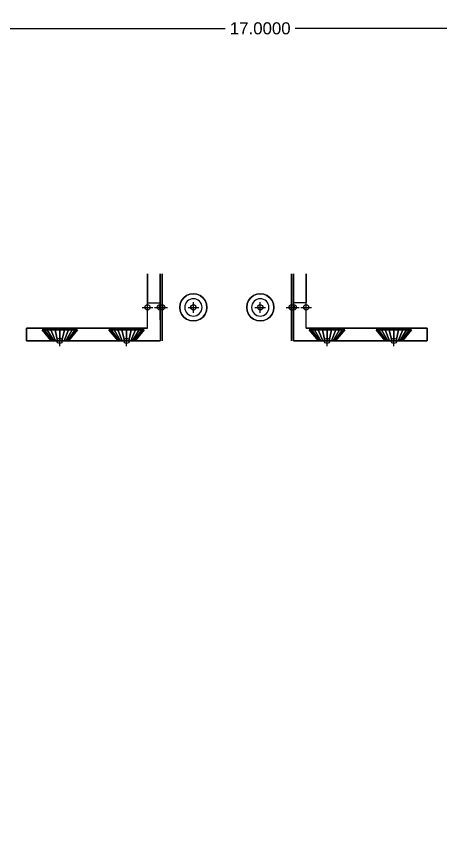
# Model space of a CAD drawing. Header units: inches. Extents: x 5.9 to 46.6, y -14.1 to 10.4.
# Drawn here: x 12.21 to 18.56, y -1.81 to 10.41 of the extents above; entities that cross this region are included whole.
import ezdxf

# ---------------------------------------------------------------- set-up
doc = ezdxf.new("R2010")
doc.units = ezdxf.units.IN
doc.header["$MEASUREMENT"] = 0
doc.header["$PDMODE"] = 34
doc.header["$PDSIZE"] = 0.08
doc.styles.get("Standard").update_dxf_attribs({"font": 'ARIAL.TTF'})
doc.dimstyles.get("Standard").update_dxf_attribs({"dimtxt": 0.18, "dimasz": 0.18, "dimexe": 0.18, "dimexo": 0.0625, "dimgap": 0.09, "dimtad": 0, "dimtih": 1, "dimtoh": 1, "dimdec": 4, "dimzin": 0, "dimdsep": 46, "dimtxsty": 'Standard', "dimcen": 0.09, "dimadec": 0, "dimazin": 0, "dimtfac": 1, "dimtdec": 4, "dimtofl": 0, "dimtmove": 0, "dimatfit": 3, "dimfxl": 1, "dimtolj": 1, "dimtzin": 0, "dimarcsym": 0})

# ---------------------------------------------------------------- blocks, each defined once
blk = doc.blocks.new('AQME_4171_20120316150012- 0')
at = {"extrusion": (0, -1, 0)}
for p, q in [((-0.5, 1.469), (-0.5, 1.469, 0.5)), ((0.5, 1.469), (-0.5, 1.469)), ((0.5, 1.469, 0.5), (0.5, 1.469))]:
    blk.add_line(p, q, dxfattribs=at)
at = {"color": 1, "extrusion": (0, -1, 0)}
blk.add_circle((0, 0.5, -1.469), 0.125, dxfattribs=at)
at = {"color": 1, "extrusion": (0, 0, -1)}
for centre in [(0, 1, -0.725), (0, 0, -0.725)]:
    blk.add_circle(centre, 0.129, dxfattribs=at)
at = {"extrusion": (0, -1, 0)}
blk.add_arc((0, 0.5, -1.469), 0.5, 0, 180.0233, dxfattribs=at)
at = {"color": 2, "extrusion": (0, -1, 0)}
for p in [(0, 1.469, 0.5), (0, -0.469, 0.5)]:
    blk.add_point(p, dxfattribs=at)
at = {"color": 3}
for p in [(0, 1), (0, 0)]:
    blk.add_point(p, dxfattribs=at)
at = {"invisible_edges": 10}
for points in [[(-0.5, 1.469, 0.5), (-0.483, 1.469, 0.629), (-0.417, 1.469), (-0.5, 1.469)], [(-0.483, 1.469, 0.629), (-0.433, 1.469, 0.75), (-0.333, 1.469), (-0.417, 1.469)], [(-0.433, 1.469, 0.75), (-0.354, 1.469, 0.854), (-0.25, 1.469), (-0.333, 1.469)], [(-0.354, 1.469, 0.854), (-0.25, 1.469, 0.933), (-0.167, 1.469), (-0.25, 1.469)], [(-0.25, 1.469, 0.933), (-0.129, 1.469, 0.983), (-0.083, 1.469), (-0.167, 1.469)], [(-0.129, 1.469, 0.983), (0, 1.469, 1), (0, 1.469), (-0.083, 1.469)], [(0, 1.469, 1), (0.129, 1.469, 0.983), (0.083, 1.469), (0, 1.469)], [(0.129, 1.469, 0.983), (0.25, 1.469, 0.933), (0.167, 1.469), (0.083, 1.469)], [(0.25, 1.469, 0.933), (0.354, 1.469, 0.854), (0.25, 1.469), (0.167, 1.469)], [(0.354, 1.469, 0.854), (0.433, 1.469, 0.75), (0.333, 1.469), (0.25, 1.469)], [(0.433, 1.469, 0.75), (0.483, 1.469, 0.629), (0.417, 1.469), (0.333, 1.469)], [(0.483, 1.469, 0.629), (0.5, 1.469, 0.5), (0.5, 1.469), (0.417, 1.469)], [(-0.5, -0.469, 0.5), (-0.483, -0.469, 0.629), (-0.417, -0.469), (-0.5, -0.469)], [(-0.483, -0.469, 0.629), (-0.433, -0.469, 0.75), (-0.333, -0.469), (-0.417, -0.469)], [(-0.433, -0.469, 0.75), (-0.354, -0.469, 0.854), (-0.25, -0.469), (-0.333, -0.469)], [(-0.354, -0.469, 0.854), (-0.25, -0.469, 0.933), (-0.167, -0.469), (-0.25, -0.469)], [(-0.25, -0.469, 0.933), (-0.129, -0.469, 0.983), (-0.083, -0.469), (-0.167, -0.469)], [(-0.129, -0.469, 0.983), (0, -0.469, 1), (0, -0.469), (-0.083, -0.469)], [(0, -0.469, 1), (0.129, -0.469, 0.983), (0.083, -0.469), (0, -0.469)], [(0.129, -0.469, 0.983), (0.25, -0.469, 0.933), (0.167, -0.469), (0.083, -0.469)], [(0.25, -0.469, 0.933), (0.354, -0.469, 0.854), (0.25, -0.469), (0.167, -0.469)], [(0.354, -0.469, 0.854), (0.433, -0.469, 0.75), (0.333, -0.469), (0.25, -0.469)], [(0.433, -0.469, 0.75), (0.483, -0.469, 0.629), (0.417, -0.469), (0.333, -0.469)], [(0.483, -0.469, 0.629), (0.5, -0.469, 0.5), (0.5, -0.469), (0.417, -0.469)]]:
    blk.add_3dface(points, dxfattribs=at)
at = {"color": 1}
for points in [[(-0.196, 1.053, 0.725), (-0.176, 1.101, 0.725), (-0.176, 1.102, 0.968), (-0.196, 1.053, 0.96)], [(-0.176, 1.101, 0.725), (-0.144, 1.144, 0.725), (-0.144, 1.143, 0.979), (-0.176, 1.102, 0.968)], [(-0.144, 1.144, 0.725), (-0.101, 1.176, 0.725), (-0.102, 1.176, 0.989), (-0.144, 1.143, 0.979)], [(-0.101, 1.176, 0.725), (-0.053, 1.196, 0.725), (-0.053, 1.196, 0.997), (-0.102, 1.176, 0.989)], [(-0.053, 1.196, 0.725), (0, 1.203, 0.725), (0, 1.203, 1), (-0.053, 1.196, 0.997)], [(0.053, 1.196, 0.725), (0, 1.203, 0.725), (0, 1.203, 1), (0.053, 1.196, 0.997)], [(0.101, 1.176, 0.725), (0.053, 1.196, 0.725), (0.053, 1.196, 0.997), (0.102, 1.176, 0.989)], [(0.144, 1.144, 0.725), (0.101, 1.176, 0.725), (0.102, 1.176, 0.989), (0.144, 1.143, 0.979)], [(0.176, 1.101, 0.725), (0.144, 1.144, 0.725), (0.144, 1.143, 0.979), (0.176, 1.102, 0.968)], [(0.196, 1.053, 0.725), (0.176, 1.101, 0.725), (0.176, 1.102, 0.968), (0.196, 1.053, 0.96)], [(-0.203, 1, 0.725), (-0.196, 1.053, 0.725), (-0.196, 1.053, 0.96), (-0.203, 1, 0.957)], [(-0.196, 0.947, 0.725), (-0.203, 1, 0.725), (-0.203, 1, 0.957), (-0.196, 0.947, 0.96)], [(0.203, 1, 0.725), (0.196, 1.053, 0.725), (0.196, 1.053, 0.96), (0.203, 1, 0.957)], [(0.196, 0.947, 0.725), (0.203, 1, 0.725), (0.203, 1, 0.957), (0.196, 0.947, 0.96)], [(-0.176, 0.898, 0.725), (-0.196, 0.947, 0.725), (-0.196, 0.947, 0.96), (-0.176, 0.898, 0.968)], [(-0.144, 0.856, 0.725), (-0.176, 0.898, 0.725), (-0.176, 0.898, 0.968), (-0.144, 0.857, 0.979)], [(-0.101, 0.824, 0.725), (-0.144, 0.856, 0.725), (-0.144, 0.857, 0.979), (-0.102, 0.824, 0.989)], [(0.101, 0.824, 0.725), (0.144, 0.856, 0.725), (0.144, 0.857, 0.979), (0.102, 0.824, 0.989)], [(0.144, 0.856, 0.725), (0.176, 0.898, 0.725), (0.176, 0.898, 0.968), (0.144, 0.857, 0.979)], [(0.176, 0.898, 0.725), (0.196, 0.947, 0.725), (0.196, 0.947, 0.96), (0.176, 0.898, 0.968)], [(-0.053, 0.804, 0.725), (-0.101, 0.824, 0.725), (-0.102, 0.824, 0.989), (-0.053, 0.804, 0.997)], [(0, 0.797, 0.725), (-0.053, 0.804, 0.725), (-0.053, 0.804, 0.997), (0, 0.797, 1)], [(0, 0.797, 0.725), (0.053, 0.804, 0.725), (0.053, 0.804, 0.997), (0, 0.797, 1)], [(0.053, 0.804, 0.725), (0.101, 0.824, 0.725), (0.102, 0.824, 0.989), (0.053, 0.804, 0.997)], [(-0.144, 0.144, 0.725), (-0.176, 0.101, 0.725), (-0.176, 0.102, 0.968), (-0.144, 0.143, 0.979)], [(-0.101, 0.176, 0.725), (-0.144, 0.144, 0.725), (-0.144, 0.143, 0.979), (-0.102, 0.176, 0.989)], [(-0.053, 0.196, 0.725), (-0.101, 0.176, 0.725), (-0.102, 0.176, 0.989), (-0.053, 0.196, 0.997)], [(0, 0.203, 0.725), (-0.053, 0.196, 0.725), (-0.053, 0.196, 0.997), (0, 0.203, 1)], [(0, 0.203, 0.725), (0.053, 0.196, 0.725), (0.053, 0.196, 0.997), (0, 0.203, 1)], [(0.053, 0.196, 0.725), (0.101, 0.176, 0.725), (0.102, 0.176, 0.989), (0.053, 0.196, 0.997)], [(0.101, 0.176, 0.725), (0.144, 0.144, 0.725), (0.144, 0.143, 0.979), (0.102, 0.176, 0.989)], [(0.144, 0.144, 0.725), (0.176, 0.101, 0.725), (0.176, 0.102, 0.968), (0.144, 0.143, 0.979)], [(-0.196, 0.053, 0.725), (-0.203, 0, 0.725), (-0.203, 0, 0.957), (-0.196, 0.053, 0.96)], [(-0.203, 0, 0.725), (-0.196, -0.053, 0.725), (-0.196, -0.053, 0.96), (-0.203, 0, 0.957)], [(-0.176, 0.101, 0.725), (-0.196, 0.053, 0.725), (-0.196, 0.053, 0.96), (-0.176, 0.102, 0.968)], [(0.176, 0.101, 0.725), (0.196, 0.053, 0.725), (0.196, 0.053, 0.96), (0.176, 0.102, 0.968)], [(0.196, 0.053, 0.725), (0.203, 0, 0.725), (0.203, 0, 0.957), (0.196, 0.053, 0.96)], [(0.203, 0, 0.725), (0.196, -0.053, 0.725), (0.196, -0.053, 0.96), (0.203, 0, 0.957)], [(-0.196, -0.053, 0.725), (-0.176, -0.102, 0.725), (-0.176, -0.102, 0.968), (-0.196, -0.053, 0.96)], [(-0.176, -0.102, 0.725), (-0.144, -0.144, 0.725), (-0.144, -0.143, 0.979), (-0.176, -0.102, 0.968)], [(0.176, -0.102, 0.725), (0.144, -0.144, 0.725), (0.144, -0.143, 0.979), (0.176, -0.102, 0.968)], [(0.196, -0.053, 0.725), (0.176, -0.102, 0.725), (0.176, -0.102, 0.968), (0.196, -0.053, 0.96)], [(-0.144, -0.144, 0.725), (-0.101, -0.176, 0.725), (-0.102, -0.176, 0.989), (-0.144, -0.143, 0.979)], [(-0.101, -0.176, 0.725), (-0.053, -0.196, 0.725), (-0.053, -0.196, 0.997), (-0.102, -0.176, 0.989)], [(-0.053, -0.196, 0.725), (0, -0.203, 0.725), (0, -0.203, 1), (-0.053, -0.196, 0.997)], [(0.053, -0.196, 0.725), (0, -0.203, 0.725), (0, -0.203, 1), (0.053, -0.196, 0.997)], [(0.101, -0.176, 0.725), (0.053, -0.196, 0.725), (0.053, -0.196, 0.997), (0.102, -0.176, 0.989)], [(0.144, -0.144, 0.725), (0.101, -0.176, 0.725), (0.102, -0.176, 0.989), (0.144, -0.143, 0.979)]]:
    blk.add_3dface(points, dxfattribs=at)
blk = doc.blocks.new('AQME_4171_20120316150012- 1')
at = {"extrusion": (0, 0, -1)}
for p, q in [((0.312, 3.5, 1), (0.312, 1.687, 1)), ((0.5, 3.5, 1), (0.312, 3.5, 1)), ((0.5, 1.5, 1), (0.5, 3.5, 1))]:
    blk.add_line(p, q, dxfattribs=at)
for p, q in [((0.5, -0.5), (0.5, -2.5)), ((0.312, -2.5), (0.312, -0.687)), ((0.5, -2.5), (0.312, -2.5))]:
    blk.add_line(p, q)
at = {"color": 1, "extrusion": (-1, 0, 0)}
for centre, radius in [((-3, 0.5, -0.312), 0.2655), ((-3, 0.5, -0.5), 0.1285), ((-2, 0.5, -0.312), 0.2655), ((-2, 0.5, -0.5), 0.1285), ((1, 0.5, -0.312), 0.2655), ((1, 0.5, -0.5), 0.1285), ((2, 0.5, -0.312), 0.2655), ((2, 0.5, -0.5), 0.1285)]:
    blk.add_circle(centre, radius, dxfattribs=at)
at = {"extrusion": (0, -1, 0)}
for centre in [(0, 0.5, -1.5), (0, 0.5, 0.469)]:
    blk.add_circle(centre, 0.5, dxfattribs=at)
at = {"color": 2, "extrusion": (0, 1, 0)}
blk.add_circle((0, 0.5, 1.5), 0.1875, dxfattribs=at)
at = {"color": 1, "extrusion": (0, 1, 0)}
blk.add_circle((0, 0.5, 1.5), 0.1563, dxfattribs=at)
at = {"color": 2, "extrusion": (0, -1, 0)}
blk.add_circle((0, 0.5, 0.5), 0.1875, dxfattribs=at)
at = {"color": 1, "extrusion": (0, -1, 0)}
blk.add_circle((0, 0.5, 0.5), 0.1563, dxfattribs=at)
at = {"extrusion": (0, 1, 0)}
blk.add_arc((-0.005, 0.5, 1.5), 0.505, 278.07848, 81.94441, dxfattribs=at)
at = {"extrusion": (0, -1, 0)}
blk.add_arc((0.005, 0.5, 0.5), 0.505, 98.07848, 261.94441, dxfattribs=at)
at = {"color": 3, "extrusion": (-1, 0, 0)}
for p in [(0.5, 3, 0.5), (0.5, 2, 0.5), (0.5, -1, 0.5), (0.5, -2, 0.5)]:
    blk.add_point(p, dxfattribs=at)
at = {"color": 2, "extrusion": (0, 1, 0)}
blk.add_point((0, 1.687, 0.5), dxfattribs=at)
at = {"color": 3, "extrusion": (0, 1, 0)}
blk.add_point((0, 1.5, 0.5), dxfattribs=at)
at = {"color": 3, "extrusion": (0, -1, 0)}
blk.add_point((0, -0.5, 0.5), dxfattribs=at)
at = {"color": 2, "extrusion": (0, -1, 0)}
blk.add_point((0, -0.687, 0.5), dxfattribs=at)
for points, invisible_edges in [([(0.5, 1.5), (0.312, 1.687), (0.312, 3.5), (0.5, 3.5)], 1), ([(0.5, 1.5, 1), (0.312, 1.687, 1), (0.312, 3.5, 1), (0.5, 3.5, 1)], 1), ([(0.312, 1.687, 0.5), (0.312, 1.687, 0.583), (-0.486, 1.687, 0.619), (-0.5, 1.687, 0.5)], 10), ([(0.312, 1.687, 0.417), (0.312, 1.687, 0.5), (-0.5, 1.687, 0.5), (-0.486, 1.687, 0.381)], 10), ([(0.312, 1.687, 0.583), (0.312, 1.687, 0.667), (-0.444, 1.687, 0.732), (-0.486, 1.687, 0.619)], 10), ([(0.312, 1.687, 0.333), (0.312, 1.687, 0.417), (-0.486, 1.687, 0.381), (-0.444, 1.687, 0.268)], 10), ([(0.312, 1.687, 0.25), (0.312, 1.687, 0.333), (-0.444, 1.687, 0.268), (-0.376, 1.687, 0.169)], 10), ([(0.312, 1.687, 0.667), (0.312, 1.687, 0.75), (-0.376, 1.687, 0.831), (-0.444, 1.687, 0.732)], 10), ([(0.312, 1.687, 0.167), (0.312, 1.687, 0.25), (-0.376, 1.687, 0.169), (-0.287, 1.687, 0.088)], 10), ([(0.312, 1.687, 0.75), (0.312, 1.687, 0.833), (-0.287, 1.687, 0.912), (-0.376, 1.687, 0.831)], 10), ([(0.312, 1.687, 0.083), (0.312, 1.687, 0.167), (-0.287, 1.687, 0.088), (-0.182, 1.687, 0.031)], 10), ([(0.312, 1.687, 0.833), (0.312, 1.687, 0.917), (-0.182, 1.687, 0.969), (-0.287, 1.687, 0.912)], 10), ([(0.312, 1.687), (0.312, 1.687, 0.083), (-0.182, 1.687, 0.031), (-0.066, 1.687)], 10), ([(0.312, 1.687, 0.917), (0.312, 1.687, 1), (-0.066, 1.687, 1), (-0.182, 1.687, 0.969)], 10), ([(-0.066, 1.687), (-0.066, 1.5), (0.5, 1.5), (0.312, 1.687)], 4), ([(-0.066, 1.687, 1), (-0.066, 1.5, 1), (0.5, 1.5, 1), (0.312, 1.687, 1)], 4), ([(0.5, 1.5, 0.5), (0.5, 1.5, 0.583), (-0.486, 1.5, 0.619), (-0.5, 1.5, 0.5)], 10), ([(0.5, 1.5, 0.417), (0.5, 1.5, 0.5), (-0.5, 1.5, 0.5), (-0.486, 1.5, 0.381)], 10), ([(0.5, 1.5, 0.583), (0.5, 1.5, 0.667), (-0.444, 1.5, 0.732), (-0.486, 1.5, 0.619)], 10), ([(0.5, 1.5, 0.333), (0.5, 1.5, 0.417), (-0.486, 1.5, 0.381), (-0.444, 1.5, 0.268)], 10), ([(0.5, 1.5, 0.25), (0.5, 1.5, 0.333), (-0.444, 1.5, 0.268), (-0.376, 1.5, 0.169)], 10), ([(0.5, 1.5, 0.667), (0.5, 1.5, 0.75), (-0.376, 1.5, 0.831), (-0.444, 1.5, 0.732)], 10), ([(0.5, 1.5, 0.167), (0.5, 1.5, 0.25), (-0.376, 1.5, 0.169), (-0.287, 1.5, 0.088)], 10), ([(0.5, 1.5, 0.75), (0.5, 1.5, 0.833), (-0.287, 1.5, 0.912), (-0.376, 1.5, 0.831)], 10), ([(0.5, 1.5, 0.083), (0.5, 1.5, 0.167), (-0.287, 1.5, 0.088), (-0.182, 1.5, 0.031)], 10), ([(0.5, 1.5, 0.833), (0.5, 1.5, 0.917), (-0.182, 1.5, 0.969), (-0.287, 1.5, 0.912)], 10), ([(0.5, 1.5), (0.5, 1.5, 0.083), (-0.182, 1.5, 0.031), (-0.066, 1.5)], 10), ([(0.5, 1.5, 0.917), (0.5, 1.5, 1), (-0.066, 1.5, 1), (-0.182, 1.5, 0.969)], 10), ([(0.5, -0.5, 0.5), (0.5, -0.5, 0.417), (-0.486, -0.5, 0.381), (-0.5, -0.5, 0.5)], 10), ([(0.5, -0.5, 0.583), (0.5, -0.5, 0.5), (-0.5, -0.5, 0.5), (-0.486, -0.5, 0.619)], 10), ([(0.5, -0.5, 0.667), (0.5, -0.5, 0.583), (-0.486, -0.5, 0.619), (-0.444, -0.5, 0.732)], 10), ([(0.5, -0.5, 0.417), (0.5, -0.5, 0.333), (-0.444, -0.5, 0.268), (-0.486, -0.5, 0.381)], 10), ([(0.5, -0.5, 0.75), (0.5, -0.5, 0.667), (-0.444, -0.5, 0.732), (-0.376, -0.5, 0.831)], 10), ([(0.5, -0.5, 0.333), (0.5, -0.5, 0.25), (-0.376, -0.5, 0.169), (-0.444, -0.5, 0.268)], 10), ([(0.5, -0.5, 0.833), (0.5, -0.5, 0.75), (-0.376, -0.5, 0.831), (-0.287, -0.5, 0.912)], 10), ([(0.5, -0.5, 0.25), (0.5, -0.5, 0.167), (-0.287, -0.5, 0.088), (-0.376, -0.5, 0.169)], 10), ([(0.5, -0.5, 0.917), (0.5, -0.5, 0.833), (-0.287, -0.5, 0.912), (-0.182, -0.5, 0.969)], 10), ([(0.5, -0.5, 0.167), (0.5, -0.5, 0.083), (-0.182, -0.5, 0.031), (-0.287, -0.5, 0.088)], 10), ([(0.5, -0.5, 1), (0.5, -0.5, 0.917), (-0.182, -0.5, 0.969), (-0.066, -0.5, 1)], 10), ([(0.5, -0.5, 0.083), (0.5, -0.5), (-0.066, -0.5), (-0.182, -0.5, 0.031)], 10), ([(-0.066, -0.687, 1), (-0.066, -0.5, 1), (0.5, -0.5, 1), (0.312, -0.687, 1)], 4), ([(-0.066, -0.687), (-0.066, -0.5), (0.5, -0.5), (0.312, -0.687)], 4), ([(0.5, -0.5, 1), (0.312, -0.687, 1), (0.312, -2.5, 1), (0.5, -2.5, 1)], 1), ([(0.5, -0.5), (0.312, -0.687), (0.312, -2.5), (0.5, -2.5)], 1), ([(0.312, -0.687, 0.5), (0.312, -0.687, 0.417), (-0.486, -0.687, 0.381), (-0.5, -0.687, 0.5)], 10), ([(0.312, -0.687, 0.583), (0.312, -0.687, 0.5), (-0.5, -0.687, 0.5), (-0.486, -0.687, 0.619)], 10), ([(0.312, -0.687, 0.667), (0.312, -0.687, 0.583), (-0.486, -0.687, 0.619), (-0.444, -0.687, 0.732)], 10), ([(0.312, -0.687, 0.417), (0.312, -0.687, 0.333), (-0.444, -0.687, 0.268), (-0.486, -0.687, 0.381)], 10), ([(0.312, -0.687, 0.75), (0.312, -0.687, 0.667), (-0.444, -0.687, 0.732), (-0.376, -0.687, 0.831)], 10), ([(0.312, -0.687, 0.333), (0.312, -0.687, 0.25), (-0.376, -0.687, 0.169), (-0.444, -0.687, 0.268)], 10), ([(0.312, -0.687, 0.833), (0.312, -0.687, 0.75), (-0.376, -0.687, 0.831), (-0.287, -0.687, 0.912)], 10), ([(0.312, -0.687, 0.25), (0.312, -0.687, 0.167), (-0.287, -0.687, 0.088), (-0.376, -0.687, 0.169)], 10), ([(0.312, -0.687, 0.917), (0.312, -0.687, 0.833), (-0.287, -0.687, 0.912), (-0.182, -0.687, 0.969)], 10), ([(0.312, -0.687, 0.167), (0.312, -0.687, 0.083), (-0.182, -0.687, 0.031), (-0.287, -0.687, 0.088)], 10), ([(0.312, -0.687, 1), (0.312, -0.687, 0.917), (-0.182, -0.687, 0.969), (-0.066, -0.687, 1)], 10), ([(0.312, -0.687, 0.083), (0.312, -0.687), (-0.066, -0.687), (-0.182, -0.687, 0.031)], 10)]:
    blk.add_3dface(points, dxfattribs=dict(invisible_edges=invisible_edges))
at = {"color": 1}
for points in [[(0.337, 3.2565, 0.5687), (0.337, 3.2655, 0.5), (0.498, 3.1285, 0.5), (0.498, 3.1241, 0.5333)], [(0.337, 3.2655, 0.5), (0.337, 3.2565, 0.4313), (0.498, 3.1241, 0.4667), (0.498, 3.1285, 0.5)], [(0.337, 3.2299, 0.6328), (0.337, 3.2565, 0.5687), (0.498, 3.1241, 0.5333), (0.498, 3.1113, 0.5643)], [(0.337, 3.2565, 0.4313), (0.337, 3.2299, 0.3673), (0.498, 3.1113, 0.4358), (0.498, 3.1241, 0.4667)], [(0.337, 3.1877, 0.6877), (0.337, 3.2299, 0.6328), (0.498, 3.1113, 0.5643), (0.498, 3.0909, 0.5909)], [(0.337, 3.2299, 0.3673), (0.337, 3.1877, 0.3123), (0.498, 3.0909, 0.4091), (0.498, 3.1113, 0.4358)], [(0.337, 3.1327, 0.7299), (0.337, 3.1877, 0.6877), (0.498, 3.0909, 0.5909), (0.498, 3.0642, 0.6113)], [(0.337, 3.1877, 0.3123), (0.337, 3.1327, 0.2701), (0.498, 3.0642, 0.3887), (0.498, 3.0909, 0.4091)], [(0.337, 3.0687, 0.7565), (0.337, 3.1327, 0.7299), (0.498, 3.0642, 0.6113), (0.498, 3.0333, 0.6241)], [(0.337, 3.1327, 0.2701), (0.337, 3.0687, 0.2436), (0.498, 3.0333, 0.3759), (0.498, 3.0642, 0.3887)], [(0.337, 3, 0.7655), (0.337, 3.0687, 0.7565), (0.498, 3.0333, 0.6241), (0.498, 3, 0.6285)], [(0.337, 3.0687, 0.2436), (0.337, 3, 0.2345), (0.498, 3, 0.3715), (0.498, 3.0333, 0.3759)], [(0.337, 3, 0.2345), (0.337, 2.9313, 0.2436), (0.498, 2.9667, 0.3759), (0.498, 3, 0.3715)], [(0.337, 2.9313, 0.7565), (0.337, 3, 0.7655), (0.498, 3, 0.6285), (0.498, 2.9667, 0.6241)], [(0.337, 2.9313, 0.2436), (0.337, 2.8672, 0.2701), (0.498, 2.9357, 0.3887), (0.498, 2.9667, 0.3759)], [(0.337, 2.8672, 0.7299), (0.337, 2.9313, 0.7565), (0.498, 2.9667, 0.6241), (0.498, 2.9357, 0.6113)], [(0.337, 2.8672, 0.2701), (0.337, 2.8123, 0.3123), (0.498, 2.9091, 0.4091), (0.498, 2.9357, 0.3887)], [(0.337, 2.8123, 0.6877), (0.337, 2.8672, 0.7299), (0.498, 2.9357, 0.6113), (0.498, 2.9091, 0.5909)], [(0.337, 2.8123, 0.3123), (0.337, 2.7701, 0.3673), (0.498, 2.8887, 0.4358), (0.498, 2.9091, 0.4091)], [(0.337, 2.7701, 0.6328), (0.337, 2.8123, 0.6877), (0.498, 2.9091, 0.5909), (0.498, 2.8887, 0.5643)], [(0.337, 2.7701, 0.3673), (0.337, 2.7435, 0.4313), (0.498, 2.8759, 0.4667), (0.498, 2.8887, 0.4358)], [(0.337, 2.7435, 0.5687), (0.337, 2.7701, 0.6328), (0.498, 2.8887, 0.5643), (0.498, 2.8759, 0.5333)], [(0.337, 2.7435, 0.4313), (0.337, 2.7345, 0.5), (0.498, 2.8715, 0.5), (0.498, 2.8759, 0.4667)], [(0.337, 2.7345, 0.5), (0.337, 2.7435, 0.5687), (0.498, 2.8759, 0.5333), (0.498, 2.8715, 0.5)], [(0.337, 2.2565, 0.5687), (0.337, 2.2655, 0.5), (0.498, 2.1285, 0.5), (0.498, 2.1241, 0.5333)], [(0.337, 2.2655, 0.5), (0.337, 2.2565, 0.4313), (0.498, 2.1241, 0.4667), (0.498, 2.1285, 0.5)], [(0.337, 2.2299, 0.6328), (0.337, 2.2565, 0.5687), (0.498, 2.1241, 0.5333), (0.498, 2.1113, 0.5643)], [(0.337, 2.2565, 0.4313), (0.337, 2.2299, 0.3673), (0.498, 2.1113, 0.4358), (0.498, 2.1241, 0.4667)], [(0.337, 2.1877, 0.6877), (0.337, 2.2299, 0.6328), (0.498, 2.1113, 0.5643), (0.498, 2.0909, 0.5909)], [(0.337, 2.2299, 0.3673), (0.337, 2.1877, 0.3123), (0.498, 2.0909, 0.4091), (0.498, 2.1113, 0.4358)], [(0.337, 2.1327, 0.7299), (0.337, 2.1877, 0.6877), (0.498, 2.0909, 0.5909), (0.498, 2.0642, 0.6113)], [(0.337, 2.1877, 0.3123), (0.337, 2.1327, 0.2701), (0.498, 2.0642, 0.3887), (0.498, 2.0909, 0.4091)], [(0.337, 2.0687, 0.7565), (0.337, 2.1327, 0.7299), (0.498, 2.0642, 0.6113), (0.498, 2.0333, 0.6241)], [(0.337, 2.1327, 0.2701), (0.337, 2.0687, 0.2436), (0.498, 2.0333, 0.3759), (0.498, 2.0642, 0.3887)], [(0.337, 2, 0.7655), (0.337, 2.0687, 0.7565), (0.498, 2.0333, 0.6241), (0.498, 2, 0.6285)], [(0.337, 2.0687, 0.2436), (0.337, 2, 0.2345), (0.498, 2, 0.3715), (0.498, 2.0333, 0.3759)], [(0.337, 2, 0.2345), (0.337, 1.9313, 0.2436), (0.498, 1.9667, 0.3759), (0.498, 2, 0.3715)], [(0.337, 1.9313, 0.7565), (0.337, 2, 0.7655), (0.498, 2, 0.6285), (0.498, 1.9667, 0.6241)], [(0.337, 1.9313, 0.2436), (0.337, 1.8672, 0.2701), (0.498, 1.9357, 0.3887), (0.498, 1.9667, 0.3759)], [(0.337, 1.8672, 0.7299), (0.337, 1.9313, 0.7565), (0.498, 1.9667, 0.6241), (0.498, 1.9357, 0.6113)], [(0.337, 1.8672, 0.2701), (0.337, 1.8123, 0.3123), (0.498, 1.9091, 0.4091), (0.498, 1.9357, 0.3887)], [(0.337, 1.8123, 0.6877), (0.337, 1.8672, 0.7299), (0.498, 1.9357, 0.6113), (0.498, 1.9091, 0.5909)], [(0.337, 1.8123, 0.3123), (0.337, 1.7701, 0.3673), (0.498, 1.8887, 0.4358), (0.498, 1.9091, 0.4091)], [(0.337, 1.7701, 0.6328), (0.337, 1.8123, 0.6877), (0.498, 1.9091, 0.5909), (0.498, 1.8887, 0.5643)], [(0.337, 1.7701, 0.3673), (0.337, 1.7435, 0.4313), (0.498, 1.8759, 0.4667), (0.498, 1.8887, 0.4358)], [(0.337, 1.7435, 0.5687), (0.337, 1.7701, 0.6328), (0.498, 1.8887, 0.5643), (0.498, 1.8759, 0.5333)], [(0.337, 1.7435, 0.4313), (0.337, 1.7345, 0.5), (0.498, 1.8715, 0.5), (0.498, 1.8759, 0.4667)], [(0.337, 1.7345, 0.5), (0.337, 1.7435, 0.5687), (0.498, 1.8759, 0.5333), (0.498, 1.8715, 0.5)], [(0.337, -0.7435, 0.5687), (0.337, -0.7345, 0.5), (0.498, -0.8715, 0.5), (0.498, -0.8759, 0.5333)], [(0.337, -0.7345, 0.5), (0.337, -0.7435, 0.4313), (0.498, -0.8759, 0.4667), (0.498, -0.8715, 0.5)], [(0.337, -0.7701, 0.6327), (0.337, -0.7435, 0.5687), (0.498, -0.8759, 0.5333), (0.498, -0.8887, 0.5642)], [(0.337, -0.7435, 0.4313), (0.337, -0.7701, 0.3672), (0.498, -0.8887, 0.4357), (0.498, -0.8759, 0.4667)], [(0.337, -0.8123, 0.6877), (0.337, -0.7701, 0.6327), (0.498, -0.8887, 0.5642), (0.498, -0.9091, 0.5909)], [(0.337, -0.7701, 0.3672), (0.337, -0.8123, 0.3123), (0.498, -0.9091, 0.4091), (0.498, -0.8887, 0.4357)], [(0.337, -0.8672, 0.7299), (0.337, -0.8123, 0.6877), (0.498, -0.9091, 0.5909), (0.498, -0.9357, 0.6113)], [(0.337, -0.8123, 0.3123), (0.337, -0.8672, 0.2701), (0.498, -0.9357, 0.3887), (0.498, -0.9091, 0.4091)], [(0.337, -0.9313, 0.7564), (0.337, -0.8672, 0.7299), (0.498, -0.9357, 0.6113), (0.498, -0.9667, 0.6241)], [(0.337, -0.8672, 0.2701), (0.337, -0.9313, 0.2435), (0.498, -0.9667, 0.3759), (0.498, -0.9357, 0.3887)], [(0.337, -1, 0.7655), (0.337, -0.9313, 0.7564), (0.498, -0.9667, 0.6241), (0.498, -1, 0.6285)], [(0.337, -0.9313, 0.2435), (0.337, -1, 0.2345), (0.498, -1, 0.3715), (0.498, -0.9667, 0.3759)], [(0.337, -1, 0.2345), (0.337, -1.0687, 0.2435), (0.498, -1.0333, 0.3759), (0.498, -1, 0.3715)], [(0.337, -1.0687, 0.7564), (0.337, -1, 0.7655), (0.498, -1, 0.6285), (0.498, -1.0333, 0.6241)], [(0.337, -1.0687, 0.2435), (0.337, -1.1327, 0.2701), (0.498, -1.0642, 0.3887), (0.498, -1.0333, 0.3759)], [(0.337, -1.1327, 0.7299), (0.337, -1.0687, 0.7564), (0.498, -1.0333, 0.6241), (0.498, -1.0642, 0.6113)], [(0.337, -1.1327, 0.2701), (0.337, -1.1877, 0.3123), (0.498, -1.0909, 0.4091), (0.498, -1.0642, 0.3887)], [(0.337, -1.1877, 0.6877), (0.337, -1.1327, 0.7299), (0.498, -1.0642, 0.6113), (0.498, -1.0909, 0.5909)], [(0.337, -1.1877, 0.3123), (0.337, -1.2299, 0.3672), (0.498, -1.1113, 0.4357), (0.498, -1.0909, 0.4091)], [(0.337, -1.2299, 0.6327), (0.337, -1.1877, 0.6877), (0.498, -1.0909, 0.5909), (0.498, -1.1113, 0.5642)], [(0.337, -1.2299, 0.3672), (0.337, -1.2565, 0.4313), (0.498, -1.1241, 0.4667), (0.498, -1.1113, 0.4357)], [(0.337, -1.2565, 0.5687), (0.337, -1.2299, 0.6327), (0.498, -1.1113, 0.5642), (0.498, -1.1241, 0.5333)], [(0.337, -1.2565, 0.4313), (0.337, -1.2655, 0.5), (0.498, -1.1285, 0.5), (0.498, -1.1241, 0.4667)], [(0.337, -1.2655, 0.5), (0.337, -1.2565, 0.5687), (0.498, -1.1241, 0.5333), (0.498, -1.1285, 0.5)], [(0.337, -1.7435, 0.5687), (0.337, -1.7345, 0.5), (0.498, -1.8715, 0.5), (0.498, -1.8759, 0.5333)], [(0.337, -1.7345, 0.5), (0.337, -1.7435, 0.4313), (0.498, -1.8759, 0.4667), (0.498, -1.8715, 0.5)], [(0.337, -1.7701, 0.6327), (0.337, -1.7435, 0.5687), (0.498, -1.8759, 0.5333), (0.498, -1.8887, 0.5642)], [(0.337, -1.7435, 0.4313), (0.337, -1.7701, 0.3672), (0.498, -1.8887, 0.4357), (0.498, -1.8759, 0.4667)], [(0.337, -1.8123, 0.6877), (0.337, -1.7701, 0.6327), (0.498, -1.8887, 0.5642), (0.498, -1.9091, 0.5909)], [(0.337, -1.7701, 0.3672), (0.337, -1.8123, 0.3123), (0.498, -1.9091, 0.4091), (0.498, -1.8887, 0.4357)], [(0.337, -1.8672, 0.7299), (0.337, -1.8123, 0.6877), (0.498, -1.9091, 0.5909), (0.498, -1.9357, 0.6113)], [(0.337, -1.8123, 0.3123), (0.337, -1.8672, 0.2701), (0.498, -1.9357, 0.3887), (0.498, -1.9091, 0.4091)], [(0.337, -1.9313, 0.7564), (0.337, -1.8672, 0.7299), (0.498, -1.9357, 0.6113), (0.498, -1.9667, 0.6241)], [(0.337, -1.8672, 0.2701), (0.337, -1.9313, 0.2435), (0.498, -1.9667, 0.3759), (0.498, -1.9357, 0.3887)], [(0.337, -2, 0.7655), (0.337, -1.9313, 0.7564), (0.498, -1.9667, 0.6241), (0.498, -2, 0.6285)], [(0.337, -1.9313, 0.2435), (0.337, -2, 0.2345), (0.498, -2, 0.3715), (0.498, -1.9667, 0.3759)], [(0.337, -2, 0.2345), (0.337, -2.0687, 0.2435), (0.498, -2.0333, 0.3759), (0.498, -2, 0.3715)], [(0.337, -2.0687, 0.7564), (0.337, -2, 0.7655), (0.498, -2, 0.6285), (0.498, -2.0333, 0.6241)], [(0.337, -2.0687, 0.2435), (0.337, -2.1327, 0.2701), (0.498, -2.0642, 0.3887), (0.498, -2.0333, 0.3759)], [(0.337, -2.1327, 0.7299), (0.337, -2.0687, 0.7564), (0.498, -2.0333, 0.6241), (0.498, -2.0642, 0.6113)], [(0.337, -2.1327, 0.2701), (0.337, -2.1877, 0.3123), (0.498, -2.0909, 0.4091), (0.498, -2.0642, 0.3887)], [(0.337, -2.1877, 0.6877), (0.337, -2.1327, 0.7299), (0.498, -2.0642, 0.6113), (0.498, -2.0909, 0.5909)], [(0.337, -2.1877, 0.3123), (0.337, -2.2299, 0.3672), (0.498, -2.1113, 0.4357), (0.498, -2.0909, 0.4091)], [(0.337, -2.2299, 0.6327), (0.337, -2.1877, 0.6877), (0.498, -2.0909, 0.5909), (0.498, -2.1113, 0.5642)], [(0.337, -2.2299, 0.3672), (0.337, -2.2565, 0.4313), (0.498, -2.1241, 0.4667), (0.498, -2.1113, 0.4357)], [(0.337, -2.2565, 0.5687), (0.337, -2.2299, 0.6327), (0.498, -2.1113, 0.5642), (0.498, -2.1241, 0.5333)], [(0.337, -2.2565, 0.4313), (0.337, -2.2655, 0.5), (0.498, -2.1285, 0.5), (0.498, -2.1241, 0.4667)], [(0.337, -2.2655, 0.5), (0.337, -2.2565, 0.5687), (0.498, -2.1241, 0.5333), (0.498, -2.1285, 0.5)]]:
    blk.add_3dface(points, dxfattribs=at)
blk = doc.blocks.new('AQME_4171_20120316150012')
for name in ['AQME_4171_20120316150012- 1', 'AQME_4171_20120316150012- 0']:
    blk.add_blockref(name, (0, 0))
blk = doc.blocks.new('*D84')
at = {"color": 0, "lineweight": -2}
for p, q in [((7.365, 6.119), (7.365, 10.406)), ((24.365, 6.119), (24.365, 10.406)), ((7.545, 10.226), (15.34, 10.226)), ((24.185, 10.226), (16.39, 10.226))]:
    blk.add_line(p, q, dxfattribs=at)
at = {"color": 0}
for points in [[(7.545, 10.256), (7.545, 10.196), (7.365, 10.226)], [(24.185, 10.256), (24.185, 10.196), (24.365, 10.226)]]:
    blk.add_solid(points, dxfattribs=at)
at = {"layer": 'Defpoints', "color": 0}
for p in [(7.365, 10.226), (7.365, 6.056, -2.5), (24.365, 6.056, -1)]:
    blk.add_point(p, dxfattribs=at)
at = {"color": 0, "insert": (15.865, 10.226), "char_height": 0.18, "attachment_point": 5}
blk.add_mtext('\\A1;17.0000', dxfattribs=at)
blk = doc.blocks.new('*D94')
at = {"color": 0, "lineweight": -2}
for p, q in [((23.865, 7.556), (24.385, 7.556)), ((24.205, 7.376), (24.205, -3.012)), ((24.205, -13.764), (24.205, -3.376)), ((9.927, -13.944), (24.385, -13.944))]:
    blk.add_line(p, q, dxfattribs=at)
at = {"color": 0}
for points in [[(24.175, 7.376), (24.235, 7.376), (24.205, 7.556)], [(24.175, -13.764), (24.235, -13.764), (24.205, -13.944)]]:
    blk.add_solid(points, dxfattribs=at)
at = {"layer": 'Defpoints', "color": 0}
for p in [(23.802, 7.556, -0.812), (9.865, -13.944), (24.205, -13.944)]:
    blk.add_point(p, dxfattribs=at)
at = {"color": 0, "insert": (24.205, -3.194), "char_height": 0.18, "attachment_point": 5}
blk.add_mtext('\\A1;21.5000', dxfattribs=at)

msp = doc.modelspace()

# ---------------------------------------------------------------- block references
at = {"rotation": 269.9999999999998}
msp.add_blockref('AQME_4171_20120316150012', (14.86491, 6.05632, 2), dxfattribs=at)

# ---------------------------------------------------------------- dimensions: what is measured, and where the dimension line sits
dim = msp.add_linear_dim(base=(7.36491, 10.22628), p1=(24.36491, 6.05632, -1), p2=(7.36491, 6.05632, -2.5), dimstyle='Standard')
dim.commit()
dim.dimension.update_dxf_attribs({"geometry": '*D84', "text_midpoint": (15.86491, 10.22628)})
dim = msp.add_linear_dim(base=(24.2048, -13.94368), p1=(23.80241, 7.55632, -0.812), p2=(9.86491, -13.94368), angle=90, dimstyle='Standard')
dim.commit()
dim.dimension.update_dxf_attribs({"geometry": '*D94', "text_midpoint": (24.2048, -3.19368)})

doc.saveas('drawing.dxf')
